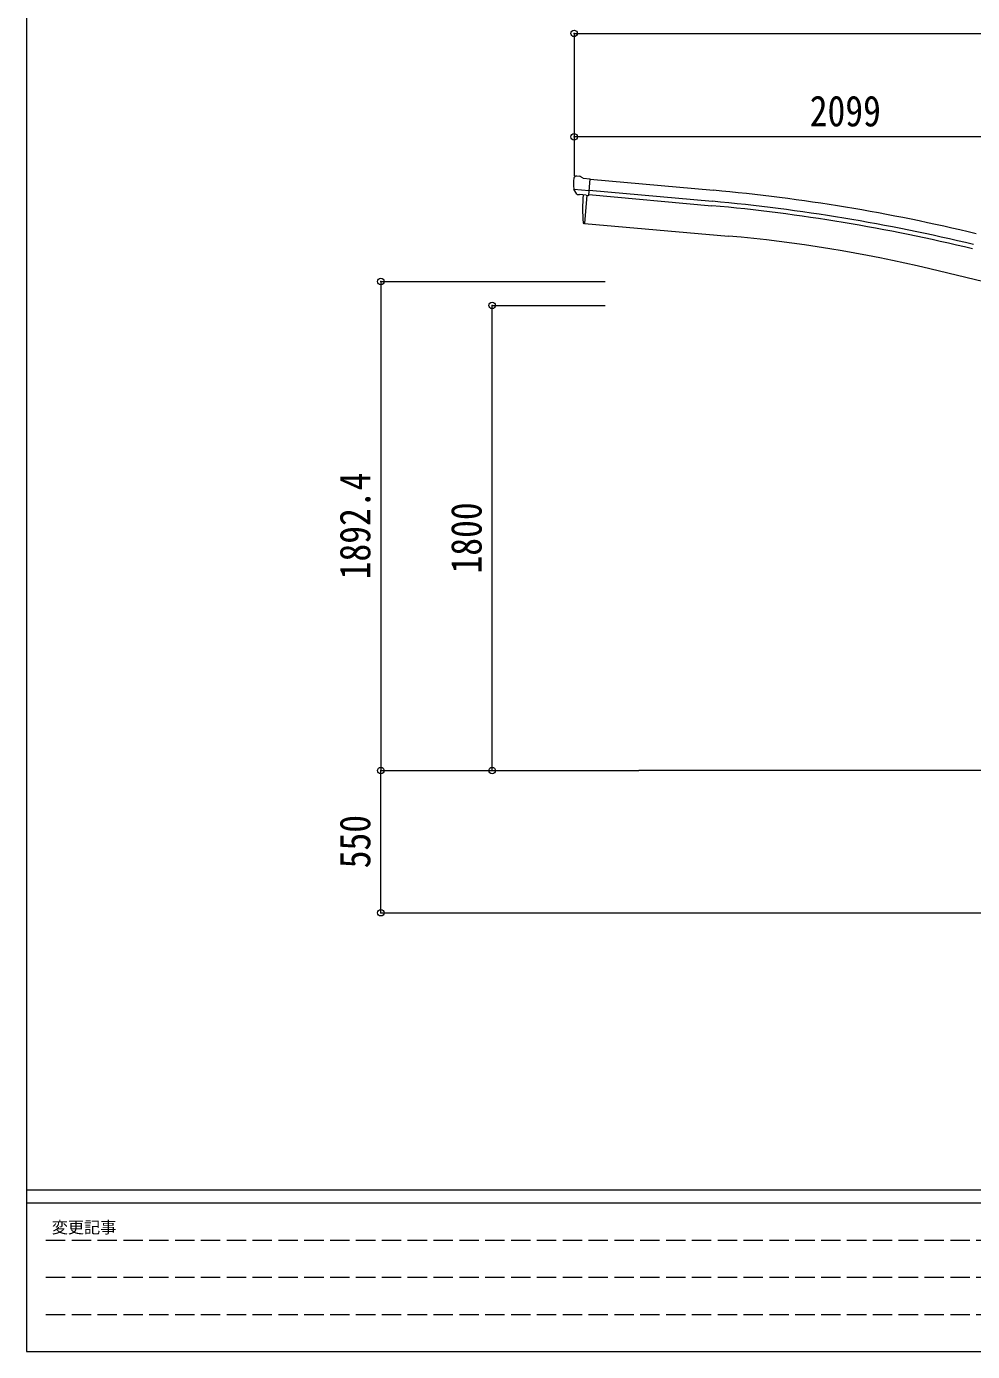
# Model space of a CAD drawing. Units: millimetres at full size. Extents: x -6988 to 7066, y -4877 to 4823.
# Drawn here: x -6988 to -3327, y -4877 to 249 of the extents above; entities that cross this region are included whole.
import ezdxf
from ezdxf.enums import TextEntityAlignment as Align

# ---------------------------------------------------------------- set-up
doc = ezdxf.new("R2010")
doc.units = ezdxf.units.MM
doc.header["$LTSCALE"] = 25
doc.header["$PDMODE"] = 32
doc.header["$PDSIZE"] = 25
doc.linetypes.add('DASHED3', pattern=[4, 3, -1])
for name, color, linetype, lineweight in [('0-0_0', 7, 'Continuous', 9), ('0-1_本体', 4, 'Continuous', 9), ('0-2_部品', 7, 'Continuous', 9), ('0-A_寸法', 6, 'Continuous', 9), ('F-0_240', 7, 'Continuous', 9)]:
    doc.layers.add(name, color=color, linetype=linetype, lineweight=lineweight)
doc.styles.add('ＭＳ ゴシック', font='')
doc.styles.get('ＭＳ ゴシック').set_extended_font_data('MS Gothic')

msp = doc.modelspace()

# ---------------------------------------------------------------- linework, layer by layer
at = {"layer": '0-0_0'}
msp.add_line((-2904.96, -2629.69), (-4618.17, -2629.69), dxfattribs=at)
at = {"layer": '0-1_本体'}
for p, q in [((-4806.83, -341.34), (-4329.9, -384.39)), ((-4819.37, -403.77), (-4828.92, -512.9)), ((-4812.07, -401.15), (-4335.29, -444.15)), ((-4810.54, -384.18), (-4333.76, -427.17)), ((-4828.92, -512.9), (-4271.05, -561.71)), ((-2904, -829.81), (-3492.78, -688.46))]:
    msp.add_line(p, q, dxfattribs=at)
msp.add_lwpolyline([(-4819.37, -403.77), (-4828.92, -512.9), (-4831.46, -512.59)], dxfattribs=at)
for centre, radius, start, end in [((-4136, -458.09), 700, 175.45342, 184.23957), ((-4954.5, -7310.84), 6954.55, 76.34724, 84.84724), ((-4954.5, -7310.84), 6894.55, 76.34724, 84.84724), ((-4954.5, -7310.84), 6911.6, 76.34724, 84.84724), ((-4831.1, -509.61), 3, 184.23957, 263), ((-4734.72, -5861.52), 5320.05, 76.5, 85)]:
    msp.add_arc(centre, radius, start, end, dxfattribs=at)
at = {"layer": '0-2_部品'}
for p, q in [((-4870.08, -336.84), (-4870.2, -338.18)), ((-4869.02, -334.8), (-4863.53, -330.2)), ((-4859.88, -329.04), (-4846.22, -330.24)), ((-4833.26, -337.4), (-4844.98, -330.63)), ((-4833.26, -337.4), (-4806.69, -339.72)), ((-4812.35, -404.38), (-4806.69, -339.72)), ((-4869.55, -379.69), (-4810.64, -384.84)), ((-4858.3, -399.17), (-4869.24, -380.23)), ((-4855.92, -400.57), (-4848.21, -401.24)), ((-4822.31, -403.51), (-4812.35, -404.38))]:
    msp.add_line(p, q, dxfattribs=at)
for points in [[(-4869.63, -379.05), (-4869.34, -380.04), (-4869.24, -380.23)], [(-4822.31, -403.51), (-4822.58, -403.58), (-4847.96, -401.36), (-4848.21, -401.24)]]:
    msp.add_lwpolyline(points, dxfattribs=at)
for centre, radius, start, end in [((-4668.57, -355.82), 202.4, 175, 186.5915), ((-4860.32, -334.03), 5, 85.00648, 129.99352), ((-4846.48, -333.23), 3, 60, 85)]:
    msp.add_arc(centre, radius, start, end, dxfattribs=at)
for centre, major_axis, ratio, start_param, end_param in [((-4867.08, -337.09), (-2.71, -1.31), 0.997474, 4.9606201, 5.7465286), ((-4874.41, -332.79), (15.35, 3.44), 0.101033, 0.3078116, 0.3080427), ((-4855.7, -397.66), (-1.62, -2.54), 0.997631, 5.8041905, 6.6006116), ((-4855.58, -397.47), (3.5, 2.17), 0.650902, 4.0958226, 4.1686332), ((-4855.65, -397.58), (-1.62, -2.54), 0.997631, 0.3902369, 0.4789948)]:
    msp.add_ellipse(centre, major_axis=major_axis, ratio=ratio, start_param=start_param, end_param=end_param, dxfattribs=at)
at = {"layer": '0-A_寸法'}
for p, q in [((-4869, 222.64), (-4869, -177.86)), ((-4869, 222.64), (-655, 222.64)), ((-4869, -177.86), (-4869, -330.45)), ((-2770, -177.86), (-4869, -177.86)), ((-5616.63, -737.29), (-5616.63, -2629.69)), ((-5616.63, -737.29), (-4748.31, -737.29)), ((-5185.96, -2629.69), (-5185.96, -829.71)), ((-5185.96, -829.71), (-4748.31, -829.71)), ((-5616.63, -2629.69), (-5062.79, -2629.69)), ((-5616.63, -3179.69), (-5616.63, -2629.69)), ((-5185.96, -2629.69), (-4618.17, -2629.69)), ((-5616.63, -3179.69), (-3262.48, -3179.69))]:
    msp.add_line(p, q, dxfattribs=at)
for p in [(-4869, 222.64), (-4869, -177.86), (-5616.63, -737.29), (-5185.96, -829.71), (-5616.63, -2629.69), (-5185.96, -2629.69), (-5616.63, -3179.69)]:
    msp.add_point(p, dxfattribs=at)
at = {"layer": 'F-0_240', "color": 5}
for p, q in [((-6987.88, 4822.79), (-6987.88, -4877.21)), ((-6987.88, -4252.21), (6712.12, -4252.21)), ((-6987.88, -4302.21), (4489.82, -4302.21)), ((-6987.88, -4877.21), (6712.12, -4877.21))]:
    msp.add_line(p, q, dxfattribs=at)
at = {"layer": 'F-0_240', "color": 4, "linetype": 'DASHED3'}
for p, q in [((-6912.88, -4445.96), (-2910.18, -4445.96)), ((-6912.88, -4589.71), (-2910.18, -4589.71)), ((-6912.88, -4733.46), (-2910.18, -4733.46))]:
    msp.add_line(p, q, dxfattribs=at)

# ---------------------------------------------------------------- texts
at = {"layer": '0-A_寸法', "color": 7, "style": 'ＭＳ ゴシック', "width": 0.85}
msp.add_text('2099', height=119.1, dxfattribs=at).set_placement((-3957, -172.86), align=Align.BOTTOM_LEFT)
for s, p in [('1892.4', (-5621.63, -1889.74)), ('1800', (-5190.96, -1867.2)), ('550', (-5621.63, -3007.82))]:
    msp.add_text(s, height=119.1, rotation=90, dxfattribs=at).set_placement(p, align=Align.BOTTOM_LEFT)
at = {"layer": 'F-0_240', "style": 'ＭＳ ゴシック'}
msp.add_text('変更記事', height=45.82, dxfattribs=at).set_placement((-6890.19, -4433.46), align=Align.BOTTOM_LEFT)

doc.saveas('drawing.dxf')
